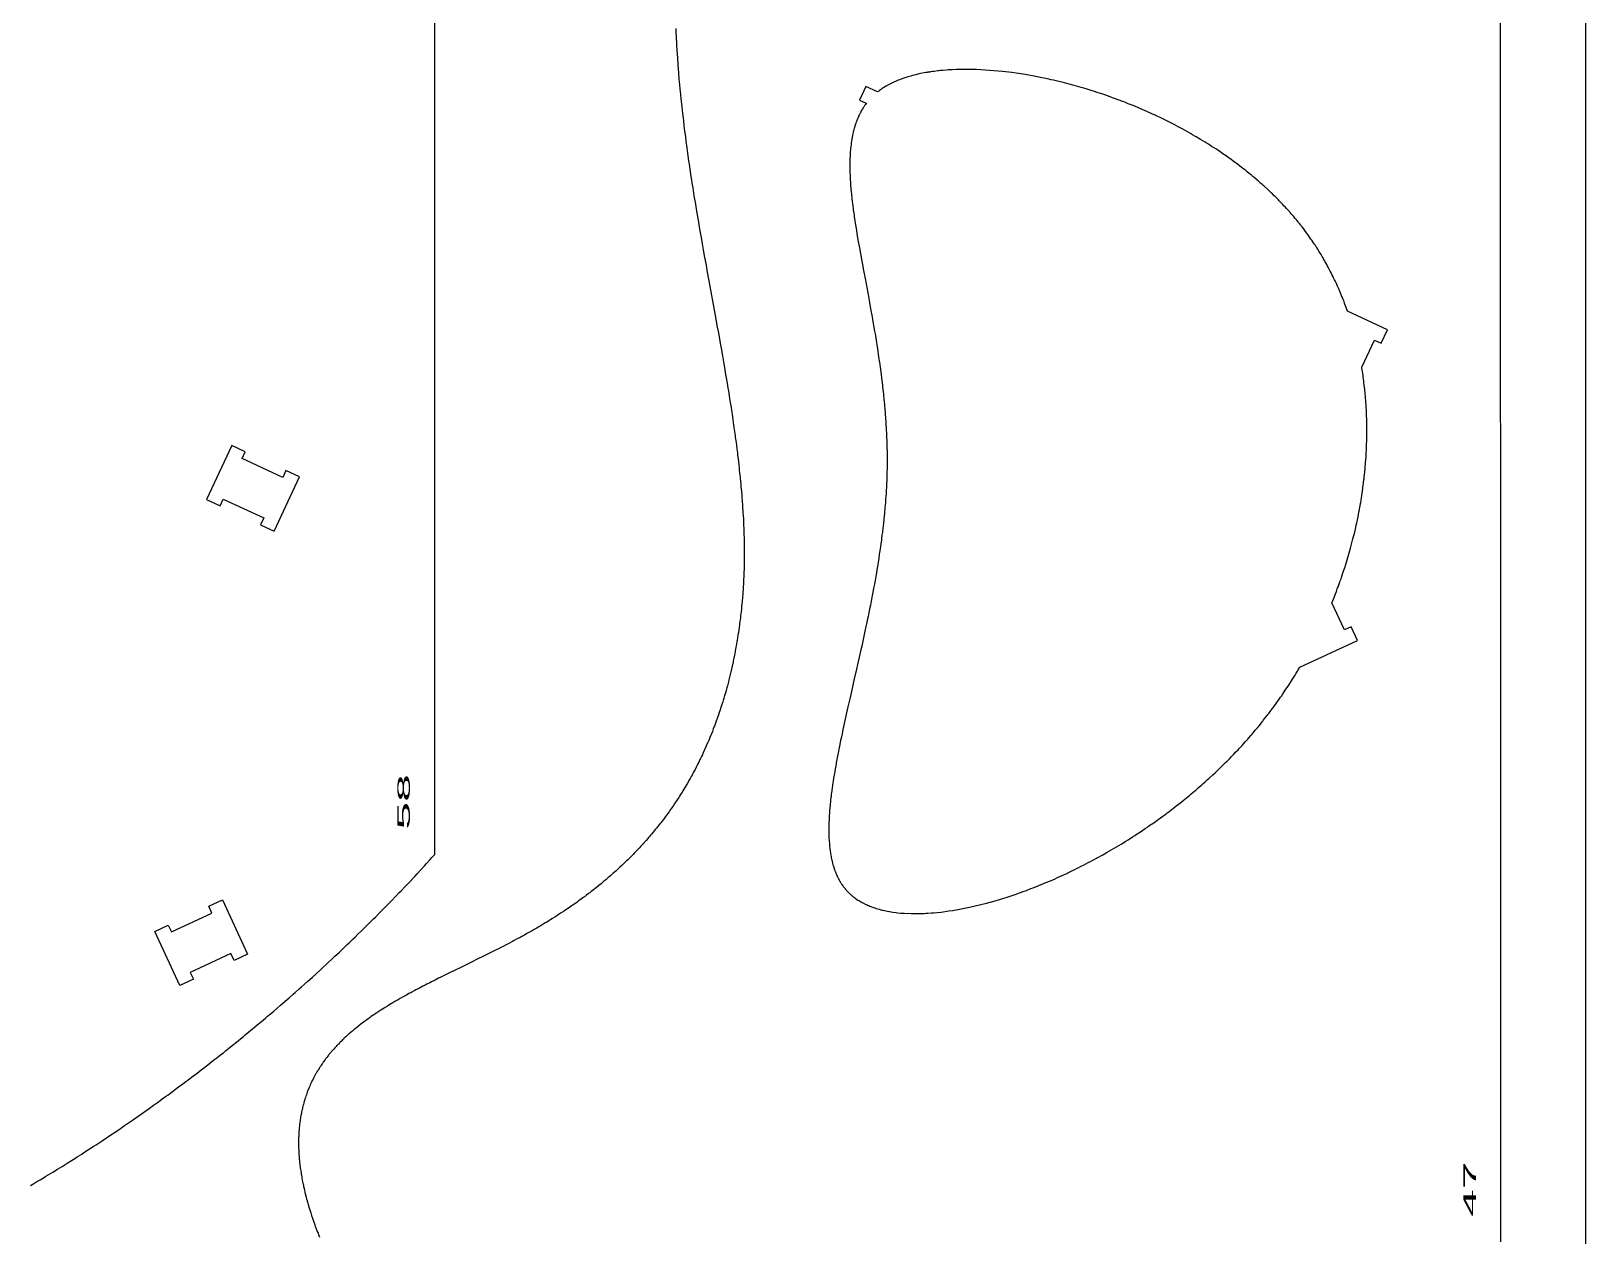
# Model space of a CAD drawing. Header units: metres. Extents: x 790 to 915, y 0 to 250.
# Drawn here: x 852.8 to 915.3, y 127.9 to 176.3 of the extents above; entities that cross this region are included whole.
import ezdxf

# ---------------------------------------------------------------- set-up
doc = ezdxf.new("R2010")
doc.units = ezdxf.units.M
doc.header["$MEASUREMENT"] = 0
doc.layers.add('1', color=7, linetype='Continuous', lineweight=0)
doc.styles.add('Style-ENGINEERING', font='ENGINEERING.shx')

msp = doc.modelspace()

# ---------------------------------------------------------------- linework, layer by layer
at = {"flags": 128}
for points in [[(915.266535, -0.455962), (915.266535, 249.544038), (790.266535, 249.544038), (790.266535, -0.455962), (915.266535, -0.455962)], [(852.749219, 129.895684), (852.875221, 129.969921), (852.959099, 130.019568), (853.126566, 130.119236), (853.267565, 130.203716), (853.361413, 130.260229), (853.548747, 130.373721), (853.642234, 130.430698), (853.82885, 130.545109), (854.014992, 130.660129), (854.138825, 130.737143), (854.221264, 130.788635), (854.385867, 130.891971), (854.524466, 130.979527), (854.616721, 131.038081), (854.800886, 131.155632), (854.892798, 131.214628), (855.076279, 131.333055), (855.259308, 131.452062), (855.381078, 131.53172), (855.462147, 131.584968), (855.624021, 131.6918), (855.760329, 131.78229), (855.851063, 131.842794), (856.032201, 131.964224), (856.122605, 132.02515), (856.303086, 132.147422), (856.483131, 132.270252), (856.602921, 132.352447), (856.682674, 132.40738), (856.841926, 132.517572), (856.976031, 132.610885), (857.065301, 132.673264), (857.243521, 132.798432), (857.332472, 132.86122), (857.510056, 132.987203), (857.687219, 133.113727), (857.805093, 133.198375), (857.883573, 133.25494), (858.040285, 133.368387), (858.172254, 133.464436), (858.260103, 133.528635), (858.43549, 133.657433), (858.523029, 133.722031), (858.697796, 133.851623), (858.87215, 133.981744), (858.988158, 134.068784), (859.065396, 134.12694), (859.219628, 134.243564), (859.34951, 134.342287), (859.43597, 134.408265), (859.608586, 134.540614), (859.694741, 134.606984), (859.866746, 134.740115), (860.038346, 134.873765), (860.152521, 134.963154), (860.228537, 135.022874), (860.380331, 135.142622), (860.508159, 135.243977), (860.593251, 135.311709), (860.763134, 135.447559), (860.847924, 135.515678), (861.017202, 135.652302), (861.186078, 135.789442), (861.298438, 135.881155), (861.373246, 135.942425), (861.522623, 136.065268), (861.671683, 136.188518), (861.746094, 136.250295), (861.857562, 136.343152), (862.024429, 136.482867), (862.190893, 136.623096), (862.273975, 136.693404), (862.439836, 136.834407), (862.522615, 136.905102), (862.646596, 137.011385), (862.793243, 137.137727), (862.866447, 137.201051), (862.976103, 137.296228), (863.140251, 137.439425), (863.303995, 137.583141), (863.385715, 137.655193), (863.548851, 137.799688), (863.630266, 137.87213), (863.752199, 137.981037), (863.896416, 138.110492), (863.968403, 138.175375), (864.076233, 138.272892), (864.237638, 138.419605), (864.398631, 138.566844), (864.478974, 138.64066), (864.639351, 138.78869), (864.719384, 138.862903), (864.719384, 138.862903), (864.83924, 138.974471), (864.98099, 139.107087), (865.051742, 139.173552), (865.157715, 139.273448), (865.316327, 139.423739), (865.474519, 139.574566), (865.553458, 139.650183), (865.711018, 139.80182), (865.789639, 139.877843), (865.907372, 139.992131), (866.046597, 140.127981), (866.116083, 140.196068), (866.220153, 140.298403), (866.3759, 140.452365), (866.531214, 140.60688), (866.608708, 140.684347), (866.763368, 140.839699), (866.840534, 140.917586), (866.956078, 141.03468), (867.092696, 141.17387), (867.160874, 141.243633), (867.262976, 141.34849), (867.415755, 141.506252), (867.568084, 141.664592), (867.644079, 141.743979), (867.795727, 141.903192), (867.871379, 141.983018), (867.984642, 142.103033), (868.118543, 142.245704), (868.185356, 142.317216), (868.285402, 142.424707), (868.43508, 142.586444), (868.584283, 142.748788), (868.658706, 142.830189), (868.807192, 142.993452), (868.881254, 143.075316), (868.992119, 143.198404), (868.995153, 193.288611)], [(911.845831, 127.626842), (911.832548, 193.502458)], [(878.678161, 176.402944), (878.6829, 176.298192), (878.686196, 176.22837), (878.693112, 176.088756), (878.697191, 176.010239), (878.705756, 175.853244), (878.714858, 175.696297), (878.721222, 175.591692), (878.725594, 175.521967), (878.734651, 175.382546), (878.745332, 175.225741), (878.75274, 175.121231), (878.757805, 175.051569), (878.768237, 174.912272), (878.776323, 174.807823), (878.793162, 174.598985), (878.810882, 174.390226), (878.823178, 174.251097), (878.831587, 174.158364), (878.848911, 173.972943), (878.85642, 173.894737), (878.871789, 173.738356), (878.887623, 173.582017), (878.898434, 173.477814), (878.920658, 173.269462), (878.937846, 173.113245), (878.949549, 173.009123), (878.973529, 172.80093), (878.985801, 172.696859), (879.010901, 172.488767), (879.036726, 172.280741), (879.054336, 172.142092), (879.066248, 172.049675), (879.090478, 171.864878), (879.111335, 171.708993), (879.125445, 171.605088), (879.154147, 171.397321), (879.168734, 171.293459), (879.198366, 171.085777), (879.228594, 170.878148), (879.249066, 170.739758), (879.262853, 170.64751), (879.290753, 170.463045), (879.314622, 170.307431), (879.330697, 170.203704), (879.363224, 169.996283), (879.379671, 169.892589), (879.412917, 169.685233), (879.446616, 169.477918), (879.469322, 169.339729), (879.515283, 169.063402), (879.5398, 168.917708), (879.589375, 168.626369), (879.639621, 168.335091), (879.673459, 168.140935), (879.696158, 168.011511), (879.741869, 167.752691), (879.757384, 167.665347), (879.785067, 167.510085), (879.840782, 167.199617), (879.896897, 166.889214), (879.934491, 166.682308), (880.010015, 166.268551), (880.26591, 164.872285), (880.350638, 164.40677), (880.392736, 164.17397), (880.467, 163.760009), (880.503802, 163.552975), (880.558519, 163.242345), (880.612575, 162.931608), (880.639327, 162.776195), (880.686391, 162.499824), (880.709666, 162.361597), (880.744237, 162.154201), (880.778371, 161.946734), (880.795265, 161.842973), (880.828691, 161.635391), (880.845215, 161.53157), (880.869756, 161.375798), (880.902, 161.168025), (880.917909, 161.064103), (880.941495, 160.908176), (880.976223, 160.674181), (881.006404, 160.466073), (881.021241, 160.361978), (881.043168, 160.205782), (881.064688, 160.04952), (881.075291, 159.971364), (881.103037, 159.762861), (881.116612, 159.658561), (881.136591, 159.502049), (881.156095, 159.345461), (881.165664, 159.267136), (881.186992, 159.088656), (881.197405, 158.999375), (881.212702, 158.865401), (881.227603, 158.731363), (881.234902, 158.664319), (881.249188, 158.530181), (881.256172, 158.463086), (881.266448, 158.362411), (881.26867, 158.340306), (881.284124, 158.183131), (881.291614, 158.104553), (881.302548, 157.986698), (881.31825, 157.809944), (881.333091, 157.633225), (881.340179, 157.544878), (881.349277, 157.427097), (881.353673, 157.368213), (881.360072, 157.279895), (881.369225, 157.147434), (881.378277, 157.007912), (881.382571, 156.93816), (881.388716, 156.833543), (881.397255, 156.676646), (881.404958, 156.519783), (881.408488, 156.441364), (881.414225, 156.301974), (881.416829, 156.23229), (881.420399, 156.127777), (881.423558, 156.02328), (881.424981, 155.971038), (881.427509, 155.866567), (881.428611, 155.814338), (881.430061, 155.736003), (881.431925, 155.605466), (881.432593, 155.540208), (881.43326, 155.442335), (881.433518, 155.344478), (881.433491, 155.295556), (881.43297, 155.173812), (881.432464, 155.11295), (881.4314, 155.02167), (881.429113, 154.884776), (881.425993, 154.747917), (881.42412, 154.679499), (881.419669, 154.540518), (881.417119, 154.471041), (881.412885, 154.366841), (881.40816, 154.262662), (881.405612, 154.210579), (881.400147, 154.106429), (881.397228, 154.054361), (881.392617, 153.976269), (881.383728, 153.837467), (881.37895, 153.768079), (881.371363, 153.664014), (881.363273, 153.559969), (881.359038, 153.507954), (881.350187, 153.40394), (881.34557, 153.35194), (881.338406, 153.273951), (881.329541, 153.181534), (881.324957, 153.135331), (881.317889, 153.066035), (881.306855, 152.962109), (881.2953, 152.858203), (881.289327, 152.806258), (881.276986, 152.702384), (881.270618, 152.650454), (881.260818, 152.572571), (881.247287, 152.468744), (881.240321, 152.416839), (881.229622, 152.338991), (881.213006, 152.222243), (881.199394, 152.130016), (881.192427, 152.083909), (881.181774, 152.014757), (881.165339, 151.911048), (881.148353, 151.80736), (881.139652, 151.755525), (881.121833, 151.651871), (881.112713, 151.600052), (881.09877, 151.522335), (881.074824, 151.392835), (881.062518, 151.328098), (881.043638, 151.23101), (881.024252, 151.133941), (881.014367, 151.085415), (880.994212, 150.988377), (880.983942, 150.939865), (880.968293, 150.867107), (880.965921, 150.856195), (880.945041, 150.761448), (880.934428, 150.714142), (880.918289, 150.643266), (880.893588, 150.537142), (880.868295, 150.431246), (880.855425, 150.378383), (880.829239, 150.27283), (880.815921, 150.22014), (880.795664, 150.141212), (880.76813, 150.036177), (880.754136, 149.983747), (880.754136, 149.983747), (880.732863, 149.905209), (880.700314, 149.787649), (880.674855, 149.697777), (880.661956, 149.652906), (880.642394, 149.585681), (880.61257, 149.485029), (880.582166, 149.3846), (880.566746, 149.334469), (880.535467, 149.234376), (880.519608, 149.184414), (880.495544, 149.109577), (880.466594, 149.021046), (880.451944, 148.976848), (880.429748, 148.910635), (880.395957, 148.811507), (880.361566, 148.71261), (880.344144, 148.663248), (880.308848, 148.564699), (880.290971, 148.515512), (880.263871, 148.441842), (880.231306, 148.3547), (880.214841, 148.311199), (880.189915, 148.246035), (880.152009, 148.148489), (880.113478, 148.051182), (880.093977, 148.00262), (880.054501, 147.905676), (880.034526, 147.857296), (880.004264, 147.78484), (879.967931, 147.699146), (879.949575, 147.656372), (879.9218, 147.592303), (879.879596, 147.496408), (879.836738, 147.400764), (879.815062, 147.353037), (879.771212, 147.257774), (879.749038, 147.210239), (879.715462, 147.139056), (879.675179, 147.05488), (879.654836, 147.012869), (879.62407, 146.94995), (879.577349, 146.85579), (879.529938, 146.761896), (879.505972, 146.715049), (879.457514, 146.621557), (879.433021, 146.574913), (879.395949, 146.505074), (879.355684, 146.430234), (879.335377, 146.392881), (879.304697, 146.336936), (879.25818, 146.253208), (879.211063, 146.169712), (879.187278, 146.12805), (879.13925, 146.044903), (879.115007, 146.003417), (879.078354, 145.941299), (879.072635, 145.931672), (879.051181, 145.895709), (879.007989, 145.824031), (878.964421, 145.752684), (878.935166, 145.705301), (878.876158, 145.610975), (878.831465, 145.540612), (878.801462, 145.493885), (878.740962, 145.400865), (878.710464, 145.354571), (878.648975, 145.262417), (878.58683, 145.170837), (878.545037, 145.110101), (878.517014, 145.069752), (878.460583, 144.989391), (878.430201, 144.94661), (878.368999, 144.861432), (878.307214, 144.776765), (878.265701, 144.720603), (878.237883, 144.683287), (878.181904, 144.608955), (878.118383, 144.525807), (878.075717, 144.470656), (878.047131, 144.434012), (877.989621, 144.36102), (877.946193, 144.306535), (877.917101, 144.270335), (877.85858, 144.198229), (877.829152, 144.162323), (877.769961, 144.090804), (877.710326, 144.019674), (877.670322, 143.972469), (877.643544, 143.941096), (877.589727, 143.878577), (877.555491, 143.839171), (877.486602, 143.760725), (877.41716, 143.682764), (877.370559, 143.631059), (877.339356, 143.596707), (877.276625, 143.528288), (877.205536, 143.451769), (877.157841, 143.401022), (877.12591, 143.367307), (877.061727, 143.30016), (877.013311, 143.250044), (876.9809, 143.21675), (876.91576, 143.150441), (876.883032, 143.117425), (876.817258, 143.051671), (876.751064, 142.986285), (876.706702, 142.942898), (876.677025, 142.914063), (876.617422, 142.856611), (876.580721, 142.821533), (876.50695, 142.7517), (876.432688, 142.682297), (876.382909, 142.636266), (876.349603, 142.605683), (876.282703, 142.544771), (876.206983, 142.476644), (876.156235, 142.431461), (876.122285, 142.401443), (876.054101, 142.341655), (876.002715, 142.297031), (875.96834, 142.267385), (875.899309, 142.208339), (875.864653, 142.178938), (875.795062, 142.120382), (875.725099, 142.062152), (875.678252, 142.023512), (875.584066, 141.946662), (875.575381, 141.939631), (875.4796, 141.862699), (875.415498, 141.811827), (875.372654, 141.778095), (875.286706, 141.711067), (875.222019, 141.661174), (875.178788, 141.62809), (875.092072, 141.562349), (875.048588, 141.529689), (874.96137, 141.464788), (874.873822, 141.400439), (874.815276, 141.357843), (874.776165, 141.32958), (874.697753, 141.273373), (874.601175, 141.204968), (874.536582, 141.159714), (874.493428, 141.129699), (874.406901, 141.070035), (874.341815, 141.025606), (874.298335, 140.996137), (874.211162, 140.937556), (874.167469, 140.908444), (874.079872, 140.850572), (873.991998, 140.793165), (873.933262, 140.75515), (873.894038, 140.729919), (873.815428, 140.679728), (873.723962, 140.621943), (873.662828, 140.583683), (873.622002, 140.558293), (873.540186, 140.50779), (873.47868, 140.470153), (873.437608, 140.445176), (873.355302, 140.395492), (873.314069, 140.370784), (873.231444, 140.321636), (873.148607, 140.272841), (873.093267, 140.240506), (872.982311, 140.176296), (872.905501, 140.132326), (872.8542, 140.10317), (872.751379, 140.045226), (872.699861, 140.016434), (872.59662, 139.959194), (872.493113, 139.902399), (872.423967, 139.864772), (872.285351, 139.790061), (872.18112, 139.734479), (872.111511, 139.697629), (871.972015, 139.624392), (871.832173, 139.551736), (871.738766, 139.5036), (871.676419, 139.471634), (871.551556, 139.407987), (871.457769, 139.360485), (871.269873, 139.266023), (871.081599, 139.172193), (870.955904, 139.10994), (870.70417, 138.98601), (870.491504, 138.881888), (870.065832, 138.674216), (869.7821, 138.535692), (869.640337, 138.466265), (869.427905, 138.361783), (869.239366, 138.268448), (869.145224, 138.221577), (869.004195, 138.150975), (868.863418, 138.079971), (868.793134, 138.044301), (868.668374, 137.980587), (868.606091, 137.948575), (868.606091, 137.948575), (868.512796, 137.900348), (868.373168, 137.827505), (868.23395, 137.754007), (868.164506, 137.716995), (868.072096, 137.667354), (868.025971, 137.642404), (867.956891, 137.60481), (867.853518, 137.548022), (867.750458, 137.490733), (867.699051, 137.461893), (867.607872, 137.410283), (867.562386, 137.384311), (867.494294, 137.345136), (867.392472, 137.285868), (867.302297, 137.232652), (867.257331, 137.205849), (867.190041, 137.165392), (867.089473, 137.104119), (867.000464, 137.049037), (866.956101, 137.021271), (866.889738, 136.97933), (866.8236, 136.93703), (866.790617, 136.915741), (866.702952, 136.858511), (866.659281, 136.829636), (866.593984, 136.785991), (866.528944, 136.741934), (866.496523, 136.719748), (866.439051, 136.68004), (866.410397, 136.660056), (866.367519, 136.629914), (866.303439, 136.584321), (866.239653, 136.538259), (866.207873, 136.515048), (866.151563, 136.473481), (866.123501, 136.45255), (866.081526, 136.420964), (866.018834, 136.373152), (865.956475, 136.324807), (865.925424, 136.30043), (865.870436, 136.256749), (865.843048, 136.23474), (865.802099, 136.201512), (865.740984, 136.151178), (865.680248, 136.100238), (865.650025, 136.074536), (865.59654, 136.028452), (865.569917, 136.005219), (865.530135, 135.970125), (865.470811, 135.916925), (865.411918, 135.863037), (865.382637, 135.835829), (865.339464, 135.79519), (865.317972, 135.77472), (865.285853, 135.743823), (865.237948, 135.697041), (865.190379, 135.649722), (865.166723, 135.625856), (865.119673, 135.577707), (865.096281, 135.553419), (865.061362, 135.516718), (865.023047, 135.47581), (865.004039, 135.455261), (864.975715, 135.424315), (864.933655, 135.377624), (864.892111, 135.330601), (864.871534, 135.306964), (864.830772, 135.259438), (864.81059, 135.235547), (864.780565, 135.199552), (864.741, 135.151258), (864.72142, 135.126981), (864.692304, 135.090402), (864.649208, 135.035163), (864.606143, 134.978589), (864.584883, 134.950127), (864.553337, 134.907213), (864.522205, 134.864034), (864.506796, 134.842343), (864.476292, 134.798761), (864.461198, 134.776868), (864.438756, 134.743902), (864.409206, 134.699707), (864.394592, 134.677506), (864.372873, 134.644076), (864.34075, 134.593638), (864.31576, 134.553535), (864.303395, 134.5334), (864.285009, 134.503093), (864.2578, 134.457397), (864.231036, 134.411415), (864.217821, 134.388316), (864.191729, 134.341903), (864.178852, 134.318587), (864.159749, 134.283478), (864.132609, 134.232474), (864.119241, 134.206842), (864.099441, 134.168233), (864.070313, 134.109952), (864.041877, 134.051227), (864.02792, 134.021697), (864.00053, 133.9623), (863.987099, 133.932433), (863.967283, 133.887419), (863.941482, 133.827002), (863.92885, 133.796622), (863.910238, 133.750835), (863.892031, 133.704789), (863.88308, 133.681667), (863.881029, 133.676323), (863.870646, 133.648989), (863.850375, 133.594237), (863.83076, 133.539375), (863.818046, 133.502739), (863.80973, 133.478288), (863.79348, 133.429322), (863.775804, 133.374134), (863.764374, 133.337282), (863.75691, 133.312687), (863.742354, 133.263436), (863.731762, 133.226442), (863.724855, 133.201754), (863.711406, 133.152316), (863.704865, 133.127567), (863.692144, 133.078006), (863.679903, 133.028365), (863.672008, 132.995226), (863.656849, 132.928841), (863.651145, 132.902826), (863.640119, 132.850732), (863.629598, 132.798553), (863.622862, 132.76372), (863.610056, 132.693942), (863.601028, 132.641512), (863.595281, 132.606512), (863.584436, 132.536404), (863.579336, 132.501295), (863.569773, 132.430971), (863.561053, 132.360504), (863.555704, 132.313448), (863.552342, 132.282043), (863.546105, 132.219152), (863.542492, 132.179297), (863.540225, 132.152703), (863.536033, 132.099457), (863.534106, 132.072806), (863.530588, 132.019447), (863.527516, 131.966014), (863.525714, 131.93035), (863.522696, 131.858924), (863.521456, 131.822463), (863.519575, 131.749441), (863.518488, 131.676284), (863.518199, 131.627438), (863.5182, 131.594841), (863.518661, 131.529568), (863.518803, 131.518164), (863.519509, 131.475107), (863.520123, 131.446428), (863.521695, 131.389135), (863.52265, 131.360519), (863.524896, 131.303349), (863.527583, 131.24626), (863.529616, 131.208245), (863.534252, 131.13232), (863.538468, 131.072125), (863.541536, 131.032043), (863.548285, 130.95199), (863.55196, 130.912019), (863.559904, 130.832187), (863.568626, 130.752497), (863.574865, 130.699449), (863.579211, 130.664118), (863.588344, 130.593537), (863.593736, 130.553882), (863.605065, 130.474672), (863.617108, 130.395594), (863.625528, 130.342947), (863.631312, 130.30788), (863.643287, 130.237822), (863.650258, 130.198458), (863.664702, 130.119821), (863.679807, 130.041306), (863.690237, 129.989029), (863.69735, 129.954207), (863.711951, 129.884632), (863.720382, 129.845536), (863.73771, 129.76743), (863.755652, 129.689437), (863.767948, 129.637503), (863.776293, 129.602908), (863.793334, 129.533782), (863.803123, 129.494936), (863.823135, 129.417323), (863.843719, 129.339816), (863.857756, 129.288203), (863.867251, 129.253819), (863.88657, 129.185112), (863.88657, 129.185112), (863.902507, 129.129614), (863.913287, 129.092643), (863.935219, 129.018771), (863.946368, 128.981869), (863.969028, 128.908132), (863.992168, 128.834483), (864.007857, 128.785433), (864.039857, 128.687448), (864.043428, 128.676674), (864.063031, 128.618097), (864.076244, 128.579123), (864.103014, 128.501357), (864.116569, 128.462564), (864.144013, 128.385156), (864.171896, 128.307982), (864.190725, 128.25666), (864.228949, 128.154317), (864.243178, 128.11682), (864.27193, 128.041985), (864.301073, 127.967356), (864.320715, 127.917717), (864.360503, 127.818707)], [(903.768161, 150.72708), (906.087266, 151.808497), (905.833695, 152.352281), (905.561803, 152.225496), (905.054661, 153.313065), (905.075387, 153.363936), (905.116396, 153.465811), (905.156815, 153.56786), (905.183431, 153.635988), (905.201029, 153.681447), (905.235874, 153.772463), (905.274512, 153.875009), (905.299941, 153.94346), (905.316746, 153.989132), (905.350002, 154.080566), (905.374634, 154.149219), (905.390908, 154.195023), (905.423101, 154.286717), (905.439019, 154.332606), (905.4705, 154.424465), (905.501506, 154.516429), (905.562089, 154.700665), (905.584315, 154.769855), (905.598983, 154.816011), (905.62796, 154.908394), (905.642269, 154.954619), (905.670526, 155.047135), (905.698303, 155.139738), (905.752412, 155.325189), (905.804588, 155.510948), (905.90312, 155.883294), (905.949463, 156.069833), (905.9719, 156.163183), (906.015304, 156.350032), (906.036269, 156.443524), (906.056741, 156.537056), (906.066792, 156.583837), (906.105761, 156.771049), (906.124503, 156.864702), (906.142749, 156.958383), (906.151686, 157.005233), (906.169186, 157.09895), (906.177749, 157.145816), (906.190361, 157.216124), (906.206739, 157.309881), (906.214741, 157.356766), (906.226509, 157.427098), (906.243633, 157.532605), (906.272507, 157.720191), (906.286189, 157.813987), (906.299367, 157.907779), (906.305767, 157.954674), (906.318187, 158.048457), (906.324208, 158.095345), (906.333001, 158.165671), (906.344282, 158.259427), (906.349732, 158.306299), (906.357668, 158.376599), (906.369036, 158.482026), (906.378599, 158.575713), (906.383189, 158.622547), (906.389835, 158.692785), (906.399264, 158.798108), (906.408044, 158.903389), (906.412191, 158.956011), (906.419161, 159.049532), (906.422453, 159.096277), (906.42715, 159.166374), (906.433651, 159.271471), (906.439498, 159.376505), (906.442177, 159.428998), (906.447042, 159.533931), (906.449228, 159.58637), (906.452199, 159.664994), (906.457764, 159.851184), (906.459764, 159.944179), (906.461242, 160.037103), (906.461785, 160.083538), (906.462479, 160.17635), (906.462629, 160.222727), (906.462608, 160.292255), (906.462121, 160.384888), (906.46168, 160.431173), (906.460772, 160.500559), (906.458854, 160.604545), (906.456589, 160.696879), (906.455258, 160.74301), (906.453013, 160.812162), (906.449088, 160.915786), (906.444491, 161.019281), (906.44194, 161.070978), (906.43699, 161.162801), (906.434315, 161.208672), (906.430053, 161.277425), (906.423097, 161.380434), (906.415465, 161.483295), (906.411394, 161.534668), (906.402745, 161.637299), (906.398165, 161.688554), (906.390977, 161.765363), (906.381962, 161.856275), (906.377253, 161.901681), (906.369936, 161.969728), (906.358391, 162.071654), (906.346162, 162.173402), (906.33979, 162.224209), (906.326533, 162.325684), (906.319647, 162.376352), (906.308995, 162.452264), (906.29419, 162.553311), (906.28653, 162.603761), (906.274715, 162.679342), (906.262511, 162.754809), (906.256264, 162.7925), (906.763405, 163.880069), (907.035298, 163.753283), (907.288869, 164.297068), (905.682497, 165.046132), (905.633005, 165.185125), (905.607673, 165.254369), (905.581949, 165.323441), (905.568941, 165.357913), (905.54263, 165.426727), (905.529327, 165.461068), (905.509189, 165.512497), (905.481995, 165.580913), (905.46825, 165.615055), (905.447449, 165.666183), (905.415831, 165.742683), (905.387307, 165.810489), (905.372896, 165.844323), (905.351096, 165.894986), (905.317978, 165.970785), (905.28436, 166.046344), (905.267362, 166.084033), (905.236834, 166.150886), (905.221421, 166.184241), (905.198116, 166.234181), (905.162737, 166.308885), (905.126855, 166.383339), (905.108725, 166.420472), (905.072086, 166.494547), (905.053576, 166.531489), (905.025575, 166.586781), (904.99202, 166.652123), (904.975092, 166.684717), (904.949512, 166.733511), (904.910719, 166.806482), (904.871417, 166.879187), (904.851576, 166.915439), (904.81151, 166.98774), (904.791286, 167.023788), (904.760711, 167.077733), (904.719498, 167.149418), (904.698699, 167.185157), (904.667261, 167.238634), (904.619564, 167.318553), (904.581418, 167.381446), (904.562193, 167.412807), (904.533165, 167.459744), (904.489195, 167.529908), (904.444709, 167.599782), (904.422273, 167.634609), (904.377014, 167.704042), (904.354191, 167.738647), (904.319714, 167.790415), (904.273292, 167.859177), (904.249886, 167.893445), (904.214536, 167.944704), (904.160962, 168.021271), (904.112789, 168.089004), (904.088508, 168.122754), (904.051841, 168.173232), (903.996293, 168.24862), (903.940083, 168.323607), (903.911731, 168.360949), (903.859486, 168.428937), (903.824351, 168.474075), (903.800793, 168.504082), (903.753357, 168.563897), (903.717501, 168.608581), (903.693466, 168.638287), (903.645079, 168.697497), (903.620729, 168.727001), (903.571719, 168.785808), (903.522297, 168.844345), (903.489123, 168.88322), (903.422234, 168.96061), (903.384295, 169.003931), (903.358878, 169.032727), (903.307746, 169.090117), (903.282033, 169.11871), (903.230314, 169.175693), (903.178207, 169.232404), (903.143255, 169.270061), (903.072844, 169.345013), (903.046266, 169.372995), (902.99283, 169.428755), (902.939022, 169.484242), (902.939022, 169.484242), (902.902945, 169.521082), (902.830305, 169.594399), (902.775403, 169.649067), (902.738602, 169.685361), (902.664528, 169.757582), (902.627257, 169.793511), (902.552251, 169.865001), (902.476634, 169.936003), (902.323601, 170.07654), (902.280135, 170.115712), (902.251056, 170.141741), (902.192653, 170.193592), (902.163331, 170.219413), (902.104448, 170.270849), (902.045248, 170.322008), (902.005608, 170.35596), (901.925914, 170.423494), (901.895888, 170.448692), (901.835609, 170.498879), (901.775029, 170.548788), (901.734477, 170.581907), (901.652982, 170.647771), (901.591522, 170.696845), (901.550389, 170.729405), (901.467746, 170.794153), (901.426238, 170.826341), (901.342853, 170.890342), (901.258984, 170.953845), (901.089826, 171.079354), (900.993864, 171.149073), (900.929572, 171.1952), (900.886572, 171.225795), (900.800244, 171.286607), (900.735215, 171.331887), (900.691729, 171.361916), (900.604443, 171.421597), (900.560645, 171.451249), (900.472744, 171.510173), (900.384443, 171.568593), (900.206676, 171.683913), (900.139624, 171.726636), (900.094807, 171.754959), (900.004901, 171.811224), (899.959814, 171.839166), (899.869378, 171.894668), (899.778599, 171.949661), (899.596043, 172.058114), (899.550203, 172.084908), (899.458288, 172.138112), (899.366067, 172.190803), (899.180742, 172.294646), (899.087655, 172.345795), (898.900671, 172.446549), (898.712666, 172.545236), (898.333855, 172.736391), (898.280309, 172.762606), (898.173027, 172.81454), (898.065504, 172.865814), (897.993693, 172.89963), (897.945763, 172.92201), (897.849777, 172.966378), (897.741599, 173.015666), (897.66937, 173.048156), (897.621172, 173.069652), (897.524669, 173.11225), (897.452202, 173.143853), (897.403851, 173.164757), (897.307056, 173.206171), (897.258614, 173.22668), (897.161647, 173.267301), (897.064577, 173.307395), (896.870159, 173.385993), (896.760657, 173.429273), (896.687605, 173.457752), (896.638885, 173.476572), (896.5414, 173.513814), (896.468253, 173.541395), (896.419475, 173.559616), (896.321889, 173.595658), (896.273083, 173.613479), (896.175452, 173.648719), (896.077803, 173.683424), (895.882479, 173.751226), (895.809235, 173.776098), (895.76041, 173.792512), (895.662772, 173.824935), (895.613961, 173.840945), (895.516364, 173.87256), (895.418803, 173.903635), (895.223827, 173.964165), (895.175119, 173.978959), (895.077755, 174.00814), (894.980465, 174.036779), (894.786143, 174.092427), (894.689128, 174.119434), (894.49543, 174.171812), (894.302232, 174.222004), (893.917601, 174.315808), (893.869708, 174.326915), (893.774057, 174.348716), (893.678595, 174.369965), (893.488265, 174.410807), (893.393414, 174.430398), (893.204385, 174.467917), (893.016306, 174.503213), (892.643266, 174.567121), (892.550704, 174.581701), (892.366478, 174.609179), (892.183502, 174.634413), (891.821571, 174.678122), (891.115661, 174.73836), (890.772751, 174.754805), (890.437249, 174.762078), (890.272443, 174.762261), (889.949057, 174.755696), (889.79061, 174.748937), (889.634415, 174.739854), (889.557184, 174.734438), (889.404494, 174.721857), (889.329053, 174.714691), (889.254225, 174.706939), (889.217043, 174.702843), (889.069893, 174.684995), (888.997277, 174.67519), (888.925312, 174.664796), (888.889577, 174.659379), (888.818604, 174.648102), (888.783369, 174.642243), (888.730834, 174.633177), (888.457213, 174.579209), (888.324663, 174.548668), (888.195043, 174.515749), (888.131352, 174.498396), (888.006251, 174.4619), (887.944857, 174.442755), (887.884246, 174.423012), (887.854236, 174.412916), (887.736195, 174.371032), (887.678388, 174.349189), (887.621402, 174.326744), (887.593218, 174.315296), (887.537477, 174.291948), (887.509921, 174.280048), (887.468984, 174.261915), (887.362168, 174.211899), (887.310058, 174.185983), (887.258825, 174.159461), (887.233539, 174.145973), (887.183636, 174.118541), (887.15902, 174.104598), (887.122519, 174.083397), (887.074647, 174.054598), (887.051053, 174.039969), (887.016095, 174.017741), (886.981657, 173.99517), (886.964635, 173.983756), (886.944499, 173.970026), (886.904786, 173.9422), (886.865814, 173.913888), (886.840243, 173.894744), (886.823376, 173.881862), (886.790076, 173.855812), (886.321792, 174.074177), (886.068221, 173.530392), (886.340113, 173.403606), (886.333023, 173.388401), (886.309606, 173.356911), (886.294265, 173.335729), (886.284158, 173.321523), (886.26423, 173.292912), (886.249533, 173.271279), (886.239854, 173.256774), (886.220777, 173.227564), (886.211379, 173.21286), (886.192863, 173.183253), (886.174717, 173.153383), (886.162826, 173.133324), (886.139531, 173.092856), (886.126713, 173.069889), (886.11828, 173.054496), (886.101686, 173.023516), (886.093524, 173.007929), (886.077467, 172.97656), (886.061766, 172.944933), (886.051495, 172.923706), (886.031421, 172.88091), (886.024053, 172.864744), (886.009577, 172.832222), (885.995446, 172.799445), (885.986216, 172.777453), (885.96821, 172.733133), (885.955101, 172.699599), (885.946547, 172.677104), (885.929886, 172.63178), (885.921776, 172.608952), (885.905995, 172.562965), (885.890795, 172.516537), (885.862112, 172.422371), (885.862112, 172.422371), (885.854453, 172.395573), (885.839667, 172.341567), (885.825583, 172.287016), (885.816579, 172.250347), (885.810747, 172.225768), (885.799488, 172.17629), (885.787462, 172.120121), (885.779818, 172.082378), (885.774886, 172.057085), (885.765414, 172.006184), (885.75865, 171.967735), (885.754301, 171.941972), (885.745986, 171.890135), (885.742017, 171.864062), (885.734457, 171.811606), (885.727394, 171.758741), (885.714736, 171.651788), (885.708463, 171.590917), (885.704615, 171.550053), (885.702196, 171.522685), (885.697709, 171.46765), (885.694647, 171.426113), (885.692749, 171.398298), (885.689294, 171.342372), (885.687734, 171.314262), (885.684951, 171.257748), (885.682608, 171.200843), (885.679225, 171.085873), (885.678396, 171.042362), (885.677975, 171.013235), (885.677446, 170.954696), (885.677337, 170.925283), (885.677424, 170.866175), (885.677916, 170.806691), (885.680089, 170.6866), (885.682739, 170.595557), (885.684981, 170.534403), (885.690581, 170.410998), (885.693928, 170.348752), (885.701688, 170.223182), (885.710834, 170.096189), (885.733107, 169.837996), (885.740289, 169.764382), (885.745294, 169.715065), (885.755814, 169.615859), (885.761323, 169.56597), (885.77283, 169.465628), (885.784973, 169.364536), (885.793413, 169.296729), (885.811092, 169.160133), (885.81799, 169.108574), (885.832211, 169.004914), (885.846985, 168.900534), (885.857131, 168.830551), (885.878114, 168.689644), (885.894433, 168.583147), (885.905578, 168.511764), (885.928485, 168.368083), (885.940235, 168.295788), (885.964301, 168.150302), (885.989085, 168.003632), (886.005984, 167.905202), (886.040629, 167.706805), (886.060582, 167.594316), (886.101401, 167.367448), (886.143316, 167.138103), (886.171795, 166.983857), (886.229839, 166.672198), (886.28904, 166.35642), (886.369166, 165.929195), (886.409505, 165.713015), (886.470065, 165.385641), (886.500274, 165.220591), (886.540378, 164.999146), (886.560326, 164.887844), (886.590083, 164.720179), (886.619601, 164.551674), (886.634257, 164.467112), (886.672953, 164.240619), (886.692065, 164.12684), (886.720403, 163.955519), (886.748304, 163.783429), (886.762077, 163.697101), (886.789241, 163.523887), (886.802621, 163.437006), (886.822423, 163.306346), (886.848297, 163.131513), (886.860994, 163.043836), (886.879726, 162.911998), (886.898065, 162.779782), (886.90708, 162.713533), (886.938266, 162.477241), (886.953327, 162.358669), (886.968015, 162.239819), (886.975216, 162.180292), (886.989322, 162.061034), (886.996224, 162.001306), (887.006383, 161.911589), (887.01956, 161.791739), (887.025986, 161.731719), (887.035419, 161.641569), (887.049091, 161.506082), (887.06075, 161.385389), (887.066402, 161.324952), (887.074651, 161.234186), (887.086502, 161.097791), (887.097709, 160.961106), (887.103065, 160.892657), (887.11217, 160.770799), (887.11652, 160.709789), (887.122785, 160.618173), (887.131591, 160.480528), (887.13967, 160.342624), (887.14343, 160.273577), (887.150382, 160.135297), (887.153569, 160.066065), (887.157982, 159.962106), (887.16263, 159.838724), (887.164714, 159.776966), (887.167535, 159.684244), (887.17107, 159.544979), (887.173751, 159.405499), (887.174766, 159.33568), (887.176134, 159.195891), (887.176482, 159.125922), (887.176577, 159.020878), (887.176226, 158.927415), (887.175895, 158.880653), (887.175203, 158.810472), (887.173718, 158.705116), (887.17169, 158.599663), (887.170471, 158.5469), (887.168182, 158.460666), (887.166453, 158.403142), (887.162512, 158.288019), (887.160303, 158.23042), (887.155414, 158.115151), (887.149905, 157.999793), (887.145892, 157.92284), (887.143068, 157.871519), (887.137065, 157.768831), (887.133483, 157.711044), (887.12588, 157.595418), (887.117702, 157.47973), (887.111935, 157.402572), (887.107951, 157.351119), (887.099657, 157.248186), (887.08981, 157.132342), (887.082947, 157.055091), (887.07824, 157.00358), (887.068516, 156.900541), (887.060955, 156.823247), (887.045155, 156.668627), (887.028471, 156.513977), (887.016869, 156.410868), (886.992544, 156.204645), (886.98544, 156.146647), (886.970893, 156.030659), (886.955902, 155.914687), (886.945668, 155.837383), (886.924632, 155.682811), (886.908371, 155.56692), (886.897306, 155.48968), (886.874648, 155.335259), (886.863062, 155.258082), (886.839388, 155.1038), (886.815067, 154.949629), (886.798505, 154.846916), (886.764574, 154.641672), (886.745033, 154.526338), (886.73183, 154.4495), (886.705015, 154.295951), (886.691409, 154.219244), (886.663815, 154.065975), (886.63573, 153.912908), (886.616745, 153.810984), (886.578181, 153.607441), (886.563524, 153.531223), (886.533905, 153.378978), (886.503901, 153.226998), (886.483695, 153.125832), (886.442828, 152.92389), (886.411806, 152.772789), (886.390961, 152.672233), (886.348909, 152.471565), (886.327715, 152.371461), (886.285027, 152.171734), (886.241986, 151.972675), (886.155061, 151.576695), (886.122246, 151.428978), (886.056391, 151.134895), (885.990392, 150.842702), (885.946405, 150.649012), (885.858707, 150.264431), (885.743, 149.757847), (885.685967, 149.507382), (885.601808, 149.135438), (885.546822, 148.89009), (885.546822, 148.89009), (885.519714, 148.76823), (885.479579, 148.586484), (885.427136, 148.346156), (885.401409, 148.226871), (885.363485, 148.049069), (885.326408, 147.872648), (885.308205, 147.784965), (885.260819, 147.552903), (885.237787, 147.437849), (885.204111, 147.266517), (885.171532, 147.096713), (885.155671, 147.012394), (885.134982, 146.900583), (885.124839, 146.844943), (885.109882, 146.761818), (885.088041, 146.637896), (885.069242, 146.528521), (885.060064, 146.474112), (885.046582, 146.392849), (885.02701, 146.271752), (885.008241, 146.151626), (884.999166, 146.09193), (884.968612, 145.881698), (884.95437, 145.77778), (884.940838, 145.674673), (884.934344, 145.623427), (884.921911, 145.521557), (884.915975, 145.470934), (884.907428, 145.395395), (884.89671, 145.295419), (884.891645, 145.245752), (884.884423, 145.171656), (884.877656, 145.098049), (884.874445, 145.061431), (884.866455, 144.964389), (884.862776, 144.916201), (884.857657, 144.844339), (884.853024, 144.772985), (884.850893, 144.7375), (884.847003, 144.666915), (884.845246, 144.631817), (884.842849, 144.579413), (884.839301, 144.486979), (884.837874, 144.441113), (884.836172, 144.372758), (884.835004, 144.304939), (884.834621, 144.271231), (884.834265, 144.204222), (884.834293, 144.170921), (884.834594, 144.121228), (884.835486, 144.055452), (884.836143, 144.022772), (884.837397, 143.974013), (884.839884, 143.901466), (884.84874, 143.732366), (884.854761, 143.649346), (884.861867, 143.567358), (884.865832, 143.526754), (884.874594, 143.446334), (884.879396, 143.406519), (884.887132, 143.347296), (884.898449, 143.269267), (884.904542, 143.230656), (884.914231, 143.173249), (884.924585, 143.116455), (884.930014, 143.088289), (884.945318, 143.01394), (884.953426, 142.977181), (884.966162, 142.922567), (884.979594, 142.868585), (884.986574, 142.841832), (885.001064, 142.788806), (885.008576, 142.762533), (885.02018, 142.723426), (885.041814, 142.654803), (885.053118, 142.620926), (885.064749, 142.587341), (885.070688, 142.570658), (885.082813, 142.537511), (885.089, 142.521048), (885.098437, 142.496492), (885.111312, 142.46401), (885.117876, 142.44788), (885.127881, 142.423825), (885.143245, 142.388058), (885.157266, 142.356583), (885.164404, 142.340959), (885.175274, 142.317664), (885.191945, 142.28304), (885.209057, 142.248802), (885.217779, 142.231828), (885.249695, 142.17226), (885.266187, 142.142939), (885.283036, 142.113927), (885.291596, 142.099538), (885.308987, 142.070993), (885.317818, 142.056838), (885.331236, 142.035752), (885.349447, 142.007912), (885.35869, 141.994111), (885.372728, 141.973557), (885.394176, 141.943061), (885.413636, 141.916291), (885.423507, 141.903026), (885.438489, 141.883279), (885.461361, 141.853996), (885.484713, 141.825122), (885.49657, 141.810839), (885.517949, 141.785699), (885.528782, 141.773252), (885.545214, 141.754734), (885.57027, 141.727302), (885.595821, 141.700286), (885.608782, 141.686934), (885.635078, 141.660545), (885.648413, 141.647508), (885.668652, 141.62815), (885.689175, 141.609029), (885.703013, 141.596414), (885.731066, 141.5715), (885.745279, 141.5592), (885.774077, 141.534917), (885.803369, 141.511053), (885.823169, 141.495377), (885.86342, 141.464583), (885.878737, 141.453227), (885.909732, 141.430828), (885.941208, 141.408845), (885.962457, 141.394421), (886.005588, 141.366128), (886.038486, 141.345392), (886.060678, 141.331798), (886.105685, 141.305161), (886.128496, 141.292118), (886.174733, 141.266582), (886.221781, 141.241777), (886.318284, 141.194354), (886.336732, 141.185787), (886.373961, 141.168958), (886.411629, 141.152536), (886.436985, 141.141815), (886.488276, 141.120913), (886.527248, 141.105711), (886.553467, 141.095801), (886.606474, 141.076521), (886.63326, 141.06715), (886.687391, 141.048945), (886.742262, 141.031455), (886.854201, 140.998616), (886.896923, 140.987034), (886.925627, 140.979535), (886.98357, 140.965067), (887.012805, 140.958099), (887.071801, 140.944691), (887.13149, 140.931987), (887.252921, 140.908687), (887.283701, 140.9033), (887.345763, 140.893049), (887.408486, 140.883496), (887.535892, 140.866474), (887.60056, 140.859003), (887.731791, 140.846131), (887.865502, 140.83601), (888.140143, 140.823969), (888.192681, 140.822922), (888.227886, 140.822436), (888.298722, 140.82197), (888.334351, 140.82199), (888.406028, 140.822535), (888.478256, 140.823752), (888.624341, 140.828196), (888.661196, 140.829725), (888.735301, 140.833281), (888.809927, 140.837503), (888.960711, 140.847934), (889.036856, 140.854141), (889.190616, 140.868528), (889.34629, 140.885536), (889.663154, 140.927364), (889.824233, 140.952158), (890.151405, 141.009444), (890.484888, 141.076906), (891.168999, 141.241953), (891.518732, 141.339333), (891.695321, 141.391693), (891.872985, 141.446481), (891.962202, 141.474782), (892.321476, 141.593996), (892.502459, 141.657185), (892.684264, 141.722746), (892.775457, 141.756412), (892.95839, 141.825507), (893.050117, 141.860932), (893.142007, 141.896941), (893.188011, 141.915164), (893.557348, 142.066156), (893.742795, 142.145105), (893.928687, 142.22634), (893.928687, 142.22634), (894.021783, 142.26781), (894.208236, 142.352449), (894.301581, 142.395614), (894.394995, 142.439341), (894.441726, 142.461414), (894.628787, 142.551105), (894.722387, 142.596785), (894.816026, 142.64302), (894.862857, 142.666344), (894.956539, 142.713408), (895.003388, 142.737146), (895.073669, 142.773011), (895.261109, 142.870158), (895.354828, 142.91955), (895.448538, 142.969486), (895.495388, 142.994657), (895.58907, 143.045405), (895.635902, 143.070982), (895.706135, 143.1096), (895.799746, 143.16156), (895.846537, 143.187741), (895.9167, 143.227264), (896.02189, 143.287112), (896.395222, 143.505344), (896.581392, 143.617622), (896.767156, 143.731991), (896.859869, 143.789956), (897.04492, 143.907437), (897.137245, 143.966951), (897.229426, 144.026977), (897.275461, 144.057183), (897.459206, 144.179279), (897.55083, 144.241089), (897.64228, 144.303405), (897.687937, 144.334752), (897.779111, 144.397824), (897.824627, 144.429548), (897.892808, 144.477369), (898.074064, 144.606266), (898.164372, 144.67146), (898.254459, 144.737149), (898.299417, 144.770179), (898.389157, 144.836608), (898.433938, 144.870007), (898.500995, 144.920335), (898.590187, 144.987867), (898.634688, 145.021816), (898.701317, 145.072967), (898.800981, 145.150206), (898.977307, 145.28903), (899.065044, 145.359164), (899.152489, 145.429776), (899.196099, 145.465262), (899.283091, 145.53659), (899.326471, 145.572432), (899.391394, 145.626418), (899.477677, 145.698812), (899.520698, 145.735186), (899.585073, 145.789968), (899.681282, 145.872635), (899.766437, 145.946614), (899.808884, 145.983778), (899.872389, 146.039743), (899.967266, 146.124178), (900.061681, 146.209199), (900.108711, 146.251928), (900.274951, 146.405028), (900.357487, 146.482264), (900.439623, 146.559954), (900.48054, 146.598969), (900.562064, 146.677338), (900.602671, 146.716692), (900.663384, 146.775933), (900.743961, 146.855314), (900.784088, 146.895173), (900.844074, 146.955169), (900.933587, 147.045633), (901.012677, 147.126516), (901.052051, 147.167124), (901.110898, 147.228241), (901.198676, 147.320381), (901.285856, 147.413076), (901.329219, 147.45963), (901.405928, 147.542733), (901.4441, 147.584447), (901.501124, 147.647221), (901.586132, 147.741837), (901.670498, 147.836997), (901.712436, 147.88478), (901.795818, 147.980752), (901.837259, 148.02894), (901.899106, 148.101473), (901.976373, 148.193157), (902.027548, 148.254541), (902.061514, 148.29558), (902.129085, 148.377933), (902.179448, 148.439937), (902.212872, 148.481386), (902.279358, 148.564553), (902.31242, 148.60627), (902.378179, 148.68997), (902.443453, 148.77402), (902.486699, 148.830246), (902.515409, 148.867816), (902.57254, 148.943157), (902.620445, 149.006935), (902.652228, 149.049559), (902.715428, 149.135057), (902.746843, 149.177931), (902.809306, 149.263924), (902.871277, 149.350244), (902.912317, 149.407969), (902.939555, 149.446531), (902.993738, 149.523844), (903.024045, 149.567442), (903.084285, 149.654872), (903.144029, 149.742611), (903.183582, 149.801273), (903.209828, 149.840456), (903.262024, 149.919001), (903.320272, 150.007645), (903.358827, 150.066904), (903.384406, 150.106483), (903.435267, 150.185812), (903.473152, 150.245457), (903.498285, 150.285291), (903.548252, 150.365126), (903.573086, 150.405127), (903.622455, 150.485292), (903.671424, 150.565675), (903.703848, 150.619382), (903.768161, 150.72708)], [(863.550324, 158.377887), (863.00654, 158.631458), (862.879754, 158.359566), (861.2484, 159.120279), (861.375186, 159.392171), (860.831401, 159.645742), (859.817117, 157.470603), (860.360902, 157.217032), (860.487687, 157.488924), (862.119041, 156.728212), (861.992256, 156.456319), (862.536041, 156.202748), (863.550324, 158.377887)], [(861.468731, 139.194851), (860.924947, 138.94128), (860.798161, 139.213173), (859.166807, 138.45246), (859.293593, 138.180567), (858.749808, 137.926996), (857.735524, 140.102135), (858.279309, 140.355706), (858.406094, 140.083814), (860.037448, 140.844527), (859.910663, 141.116419), (860.454447, 141.36999), (861.468731, 139.194851)]]:
    msp.add_lwpolyline(points, dxfattribs=at)

# ---------------------------------------------------------------- texts
at = {"layer": '1', "style": 'Style-ENGINEERING', "width": 3}
for s, p in [('58', (867.992119, 144.198404)), ('47', (910.845831, 128.626842))]:
    msp.add_text(s, height=0.5, rotation=90, dxfattribs=at).set_placement(p)

doc.saveas('drawing.dxf')
